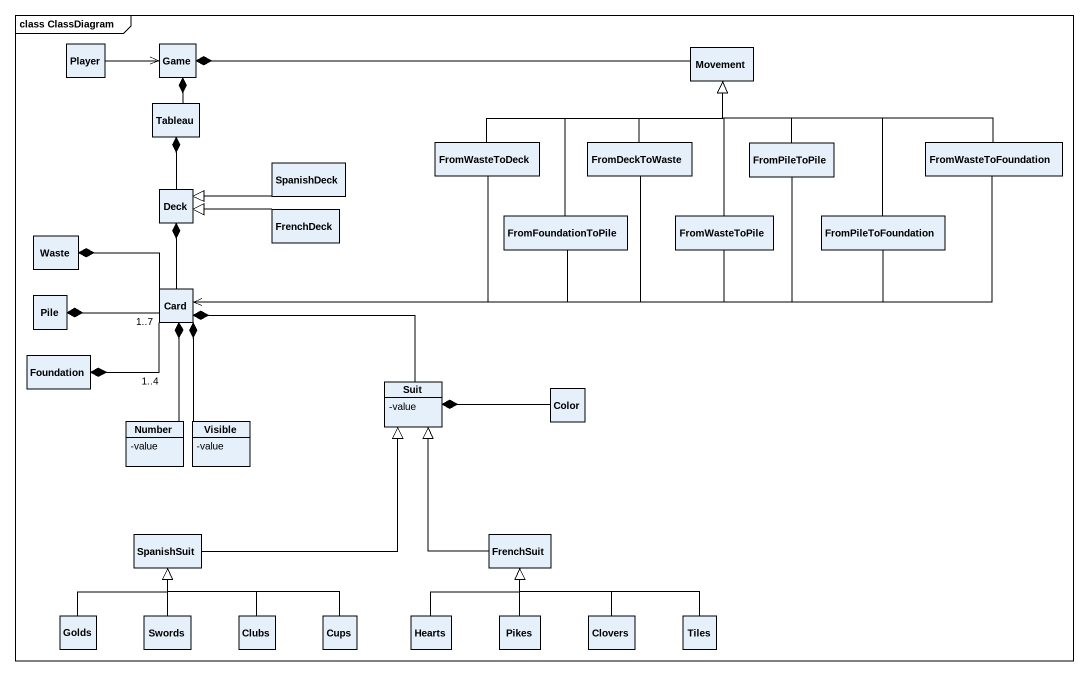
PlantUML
@startuml
mainframe class ClassDiagram
hide circle
hide empty members
skinparam classAttributeIconSize 0
class Player
class Game
class Movement
class Tableau
class SpanishDeck
class FromWasteToDeck
class FromDeckToWaste
class FromPileToPile
class FromWasteToFoundation
class Deck
class FrenchDeck
class FromFoundationToPile
class FromWasteToPile
class FromPileToFoundation
class Waste
class Pile
class "Card" as Card_
class Foundation
class Suit {
  -value
}
class Color
class Number {
  -value
}
class Visible {
  -value
}
class SpanishSuit
class FrenchSuit
class Golds
class Swords
class Clubs
class Cups
class Hearts
class Pikes
class Clovers
class Tiles
Player -right-> Game
Game *-right- Movement
Game *-- Tableau
Tableau *-- Deck
SpanishDeck -left-|> Deck
FromWasteToDeck -right-|> Movement
FromWasteToDeck -left-> Card_
FromDeckToWaste -up-|> Movement
FromDeckToWaste -left-> Card_
FromPileToPile -up-|> Movement
FromPileToPile -left-> Card_
FromWasteToFoundation -left-|> Movement
FromWasteToFoundation -left-> Card_
Deck *-- Card_
FrenchDeck -left-|> Deck
FromFoundationToPile -up-|> Movement
FromFoundationToPile -left-> Card_
FromWasteToPile -up-|> Movement
FromWasteToPile -left-> Card_
FromPileToFoundation -up-|> Movement
FromPileToFoundation -left-> Card_
Waste *-right- Card_
Pile *-right- "1..7" Card_
Card_ *-right- Suit
Card_ *-- Number
Card_ *-- Visible
Foundation *-right- "1..4" Card_
Suit *-right- Color
SpanishSuit -right-|> Suit
FrenchSuit -up-|> Suit
Golds -up-|> SpanishSuit
Swords -up-|> SpanishSuit
Clubs -up-|> SpanishSuit
Cups -left-|> SpanishSuit
Hearts -up-|> FrenchSuit
Pikes -up-|> FrenchSuit
Clovers -up-|> FrenchSuit
Tiles -left-|> FrenchSuit
@enduml
